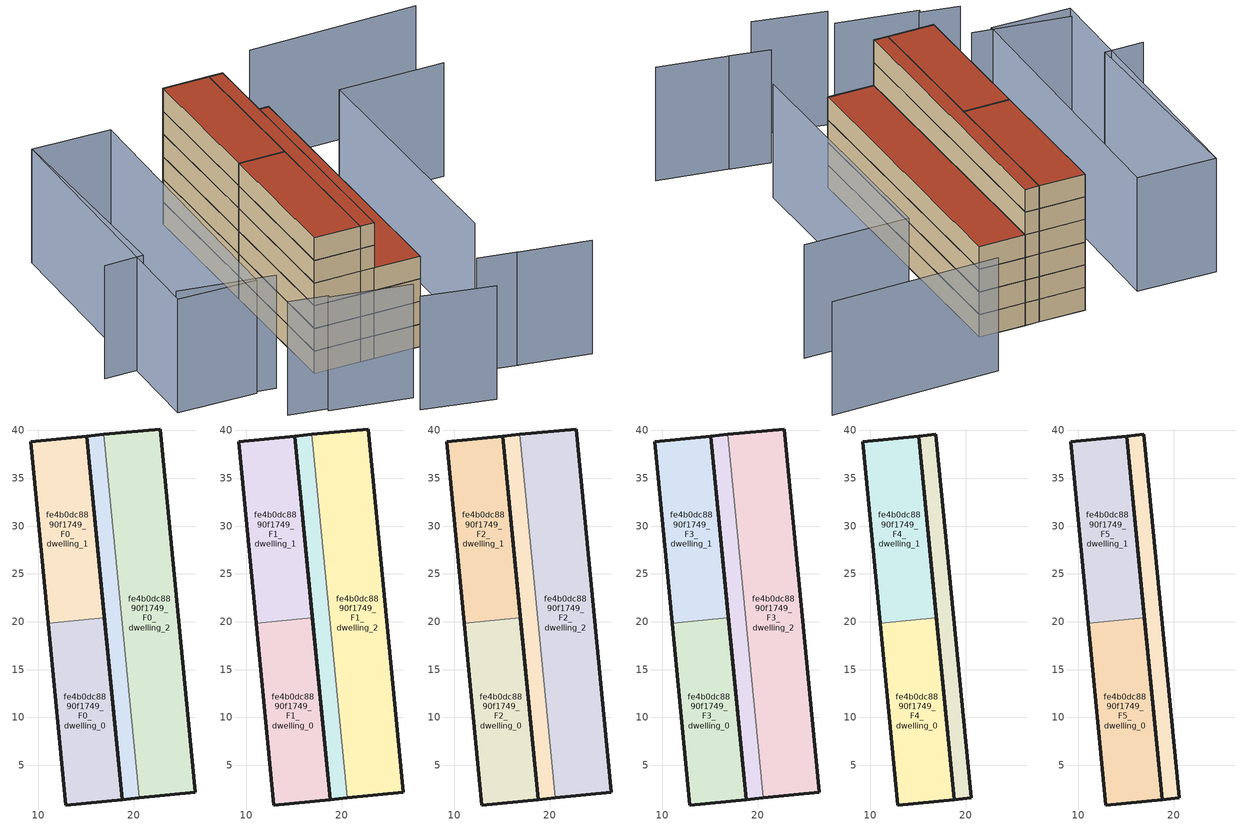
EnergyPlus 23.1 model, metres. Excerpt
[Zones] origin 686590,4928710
fe4b0dc8890f1749_F0_dwelling_0
 floor ground (EU_floor_Construction): 18.77,1.41 16.94,20.4 11.06,19.84 12.9,0.84 z0
 wall outside (EU_wall_Construction): 16.94,20.4 18.77,1.41 12.9,0.84 11.06,19.84 z0:3
 wall to fe4b0dc8890f1749_F0_dwelling_1 (EU_wall_Construction): 11.06,19.84 16.94,20.4 z0:3
fe4b0dc8890f1749_F0_dwelling_1
 floor ground (EU_floor_Construction): 16.94,20.4 15.1,39.4 9.23,38.83 11.06,19.84 z0
 wall outside (EU_wall_Construction): 11.06,19.84 9.23,38.83 15.1,39.4 16.94,20.4 z0:3
fe4b0dc8890f1749_F0_dwelling_2
 floor ground (EU_floor_Construction): 26.44,2.15 22.77,40.14 16.89,39.57 20.56,1.58 z0
 wall outside (EU_wall_Construction): 16.89,39.57 22.77,40.14 26.44,2.15 20.56,1.58 z0:3
 wall to fe4b0dc8890f1749_F0_circulation (EU_wall_Construction): 20.56,1.58 16.89,39.57 z0:3
fe4b0dc8890f1749_F0_circulation
 floor ground (EU_floor_Construction): 20.56,1.58 16.89,39.57 15.1,39.4 18.77,1.41 z0
 wall outside (EU_wall_Construction): 20.56,1.58 18.77,1.41 15.1,39.4 16.89,39.57 z0:3
fe4b0dc8890f1749_F1_dwelling_0
 floor to fe4b0dc8890f1749_F0_dwelling_0 (EU_floor_Construction): 18.77,1.41 16.94,20.4 11.06,19.84 12.9,0.84 z3
 wall outside (EU_wall_Construction): 16.94,20.4 18.77,1.41 12.9,0.84 11.06,19.84 z3:6
 wall to fe4b0dc8890f1749_F1_dwelling_1 (EU_wall_Construction): 11.06,19.84 16.94,20.4 z3:6
fe4b0dc8890f1749_F1_dwelling_1
 floor to fe4b0dc8890f1749_F0_dwelling_1 (EU_floor_Construction): 16.94,20.4 15.1,39.4 9.23,38.83 11.06,19.84 z3
 wall outside (EU_wall_Construction): 11.06,19.84 9.23,38.83 15.1,39.4 16.94,20.4 z3:6
fe4b0dc8890f1749_F1_dwelling_2
 floor to fe4b0dc8890f1749_F0_dwelling_2 (EU_floor_Construction): 26.44,2.15 22.77,40.14 16.89,39.57 20.56,1.58 z3
 wall outside (EU_wall_Construction): 16.89,39.57 22.77,40.14 26.44,2.15 20.56,1.58 z3:6
 wall to fe4b0dc8890f1749_F1_circulation (EU_wall_Construction): 20.56,1.58 16.89,39.57 z3:6
fe4b0dc8890f1749_F1_circulation
 floor to fe4b0dc8890f1749_F0_circulation (EU_floor_Construction): 20.56,1.58 16.89,39.57 15.1,39.4 18.77,1.41 z3
 wall outside (EU_wall_Construction): 20.56,1.58 18.77,1.41 15.1,39.4 16.89,39.57 z3:6
fe4b0dc8890f1749_F2_dwelling_0
 floor to fe4b0dc8890f1749_F1_dwelling_0 (EU_floor_Construction): 18.77,1.41 16.94,20.4 11.06,19.84 12.9,0.84 z6
 wall outside (EU_wall_Construction): 16.94,20.4 18.77,1.41 12.9,0.84 11.06,19.84 z6:9
 wall to fe4b0dc8890f1749_F2_dwelling_1 (EU_wall_Construction): 11.06,19.84 16.94,20.4 z6:9
fe4b0dc8890f1749_F2_dwelling_1
 floor to fe4b0dc8890f1749_F1_dwelling_1 (EU_floor_Construction): 16.94,20.4 15.1,39.4 9.23,38.83 11.06,19.84 z6
 wall outside (EU_wall_Construction): 11.06,19.84 9.23,38.83 15.1,39.4 16.94,20.4 z6:9
fe4b0dc8890f1749_F2_dwelling_2
 floor to fe4b0dc8890f1749_F1_dwelling_2 (EU_floor_Construction): 26.44,2.15 22.77,40.14 16.89,39.57 20.56,1.58 z6
 wall outside (EU_wall_Construction): 16.89,39.57 22.77,40.14 26.44,2.15 20.56,1.58 z6:9
 wall to fe4b0dc8890f1749_F2_circulation (EU_wall_Construction): 20.56,1.58 16.89,39.57 z6:9
fe4b0dc8890f1749_F2_circulation
 floor to fe4b0dc8890f1749_F1_circulation (EU_floor_Construction): 20.56,1.58 16.89,39.57 15.1,39.4 18.77,1.41 z6
 wall outside (EU_wall_Construction): 20.56,1.58 18.77,1.41 15.1,39.4 16.89,39.57 z6:9
fe4b0dc8890f1749_F3_dwelling_0
 floor to fe4b0dc8890f1749_F2_dwelling_0 (EU_floor_Construction): 18.77,1.41 16.94,20.4 11.06,19.84 12.9,0.84 z9
 wall outside (EU_wall_Construction): 16.94,20.4 18.77,1.41 12.9,0.84 11.06,19.84 z9:12
 wall to fe4b0dc8890f1749_F3_dwelling_1 (EU_wall_Construction): 11.06,19.84 16.94,20.4 z9:12
fe4b0dc8890f1749_F3_dwelling_1
 floor to fe4b0dc8890f1749_F2_dwelling_1 (EU_floor_Construction): 16.94,20.4 15.1,39.4 9.23,38.83 11.06,19.84 z9
 wall outside (EU_wall_Construction): 11.06,19.84 9.23,38.83 15.1,39.4 16.94,20.4 z9:12
fe4b0dc8890f1749_F3_dwelling_2
 floor to fe4b0dc8890f1749_F2_dwelling_2 (EU_floor_Construction): 26.44,2.15 22.77,40.14 16.89,39.57 20.56,1.58 z9
 wall outside (EU_wall_Construction): 16.89,39.57 22.77,40.14 26.44,2.15 20.56,1.58 z9:12
 wall to fe4b0dc8890f1749_F3_circulation (EU_wall_Construction): 20.56,1.58 16.89,39.57 z9:12
 roof outside (EU_roof_Construction): 22.77,40.14 26.44,2.15 20.56,1.58 16.89,39.57 z12
fe4b0dc8890f1749_F3_circulation
 floor to fe4b0dc8890f1749_F2_circulation (EU_floor_Construction): 20.56,1.58 16.89,39.57 15.1,39.4 18.77,1.41 z9
 wall outside (EU_wall_Construction): 20.56,1.58 18.77,1.41 15.1,39.4 16.89,39.57 z9:12
fe4b0dc8890f1749_F4_dwelling_0
 floor to fe4b0dc8890f1749_F3_dwelling_0 (EU_floor_Construction): 18.77,1.41 16.94,20.4 11.06,19.84 12.9,0.84 z12
 wall outside (EU_wall_Construction): 16.94,20.4 18.77,1.41 12.9,0.84 11.06,19.84 z12:15
 wall to fe4b0dc8890f1749_F4_dwelling_1 (EU_wall_Construction): 11.06,19.84 16.94,20.4 z12:15
fe4b0dc8890f1749_F4_dwelling_1
 floor to fe4b0dc8890f1749_F3_dwelling_1 (EU_floor_Construction): 16.94,20.4 15.1,39.4 9.23,38.83 11.06,19.84 z12
 wall outside (EU_wall_Construction): 11.06,19.84 9.23,38.83 15.1,39.4 16.94,20.4 z12:15
fe4b0dc8890f1749_F4_circulation
 floor to fe4b0dc8890f1749_F3_circulation (EU_floor_Construction): 20.56,1.58 16.89,39.57 15.1,39.4 18.77,1.41 z12
 wall outside (EU_wall_Construction): 20.56,1.58 18.77,1.41 15.1,39.4 16.89,39.57 20.56,1.58 z12:15
fe4b0dc8890f1749_F5_dwelling_0
 floor to fe4b0dc8890f1749_F4_dwelling_0 (EU_floor_Construction): 18.77,1.41 16.94,20.4 11.06,19.84 12.9,0.84 z15
 wall outside (EU_wall_Construction): 16.94,20.4 18.77,1.41 12.9,0.84 11.06,19.84 z15:18
 wall to fe4b0dc8890f1749_F5_dwelling_1 (EU_wall_Construction): 11.06,19.84 16.94,20.4 z15:18
 roof outside (EU_roof_Construction): 16.94,20.4 18.77,1.41 12.9,0.84 11.06,19.84 z18
fe4b0dc8890f1749_F5_dwelling_1
 floor to fe4b0dc8890f1749_F4_dwelling_1 (EU_floor_Construction): 16.94,20.4 15.1,39.4 9.23,38.83 11.06,19.84 z15
 wall outside (EU_wall_Construction): 11.06,19.84 9.23,38.83 15.1,39.4 16.94,20.4 z15:18
 roof outside (EU_roof_Construction): 15.1,39.4 16.94,20.4 11.06,19.84 9.23,38.83 z18
fe4b0dc8890f1749_F5_circulation
 floor to fe4b0dc8890f1749_F4_circulation (EU_floor_Construction): 20.56,1.58 16.89,39.57 15.1,39.4 18.77,1.41 z15
 wall outside (EU_wall_Construction): 20.56,1.58 18.77,1.41 15.1,39.4 16.89,39.57 20.56,1.58 z15:18
 roof outside (EU_roof_Construction): 16.89,39.57 20.56,1.58 18.77,1.41 15.1,39.4 z18
shading: 21.17,-11.17 30.2,-12.16 / 35.2,-5.87 44.13,-6.53 / 11.31,-7.5 21.41,-8.34 / 30.35,-5.43 35.39,-5.85 / 6.63,-6.7 11.5,-7.15 / -4.35,0.14 7.64,-0.63 / 33.05,1.97 29.78,35.9 / 29.78,35.9 43.15,37.19 / -7.84,35.88 -4.9,9.12 / -4.9,9.12 -9.82,8.58 / 44.89,50.35 23.55,48 / 2.09,36.98 5.14,-0.84 / 5.14,-0.84 -4.86,-1.64 / -4.86,-1.64 -7.9,36.18 / -7.9,36.18 2.09,36.98 z0:15
[Building]
EU S2 Campaign: North Axis=0; Terrain=City; Solar Distribution=FullExterior
[Site:Location]
Bologna: Latitude=44.5; Longitude=11.25; Time Zone=1; Elevation=37
[SizingPeriod:WeatherFileDays]
AnnualSizingPeriod: Begin Month=1; Begin Day of Month=1; End Month=12; End Day of Month=31; Day of Week for Start Day=Monday; Use Weather File Daylight Saving Period=No; Use Weather File Rain and Snow Indicators=No
[MATERIAL]
EU_InternalMass_Material: Roughness=MediumRough; Thickness=0.1; Conductivity=1; Density=1800; Specific Heat=900; Thermal Absorptance=0.9; Solar Absorptance=0.7; Visible Absorptance=0.7
[MATERIAL:NOMASS] Roughness=MediumRough; Thermal Absorptance=0.9; Solar Absorptance=0.7; Visible Absorptance=0.7
Name | Thermal Resistance
EU_wall_NoMass | 0.905828
EU_roof_NoMass | 0.37593
EU_floor_NoMass | 0.67114
[CONSTRUCTION]
EU_wall_Construction: EU_wall_NoMass
EU_roof_Construction: EU_roof_NoMass
EU_floor_Construction: EU_floor_NoMass
EU_InternalMass_Construction: EU_InternalMass_Material
[ZONE] Type=1; Multiplier=1; Ceiling Height=autocalculate; Floor Area=autocalculate; Part of Total Floor Area=Yes
Name | Volume
fe4b0dc8890f1749_F0_dwelling_0; fe4b0dc8890f1749_F1_dwelling_0; fe4b0dc8890f1749_F2_dwelling_0; fe4b0dc8890f1749_F3_dwelling_0; fe4b0dc8890f1749_F4_dwelling_0; fe4b0dc8890f1749_F5_dwelling_0 | 337.934
fe4b0dc8890f1749_F0_dwelling_1; fe4b0dc8890f1749_F1_dwelling_1; fe4b0dc8890f1749_F2_dwelling_1; fe4b0dc8890f1749_F3_dwelling_1; fe4b0dc8890f1749_F4_dwelling_1; fe4b0dc8890f1749_F5_dwelling_1 | 337.933
fe4b0dc8890f1749_F0_dwelling_2; fe4b0dc8890f1749_F1_dwelling_2; fe4b0dc8890f1749_F2_dwelling_2; fe4b0dc8890f1749_F3_dwelling_2 | 675.866
fe4b0dc8890f1749_F0_circulation; fe4b0dc8890f1749_F1_circulation; fe4b0dc8890f1749_F2_circulation; fe4b0dc8890f1749_F3_circulation; fe4b0dc8890f1749_F4_circulation; fe4b0dc8890f1749_F5_circulation | 206.038
[INTERNALMASS] Construction=EU_InternalMass_Construction
Name | Zone or ZoneList | Surface Area
fe4b0dc8890f1749_F0_dwelling_0_EU_InternalMass | fe4b0dc8890f1749_F0_dwelling_0 | 112.641
fe4b0dc8890f1749_F0_dwelling_1_EU_InternalMass | fe4b0dc8890f1749_F0_dwelling_1 | 112.641
fe4b0dc8890f1749_F0_dwelling_2_EU_InternalMass | fe4b0dc8890f1749_F0_dwelling_2 | 225.282
fe4b0dc8890f1749_F1_dwelling_0_EU_InternalMass | fe4b0dc8890f1749_F1_dwelling_0 | 112.641
fe4b0dc8890f1749_F1_dwelling_1_EU_InternalMass | fe4b0dc8890f1749_F1_dwelling_1 | 112.641
fe4b0dc8890f1749_F1_dwelling_2_EU_InternalMass | fe4b0dc8890f1749_F1_dwelling_2 | 225.282
fe4b0dc8890f1749_F2_dwelling_0_EU_InternalMass | fe4b0dc8890f1749_F2_dwelling_0 | 112.641
fe4b0dc8890f1749_F2_dwelling_1_EU_InternalMass | fe4b0dc8890f1749_F2_dwelling_1 | 112.641
fe4b0dc8890f1749_F2_dwelling_2_EU_InternalMass | fe4b0dc8890f1749_F2_dwelling_2 | 225.282
fe4b0dc8890f1749_F3_dwelling_0_EU_InternalMass | fe4b0dc8890f1749_F3_dwelling_0 | 112.641
fe4b0dc8890f1749_F3_dwelling_1_EU_InternalMass | fe4b0dc8890f1749_F3_dwelling_1 | 112.641
fe4b0dc8890f1749_F3_dwelling_2_EU_InternalMass | fe4b0dc8890f1749_F3_dwelling_2 | 225.282
fe4b0dc8890f1749_F4_dwelling_0_EU_InternalMass | fe4b0dc8890f1749_F4_dwelling_0 | 236.267
fe4b0dc8890f1749_F4_dwelling_1_EU_InternalMass | fe4b0dc8890f1749_F4_dwelling_1 | 236.267
fe4b0dc8890f1749_F5_dwelling_0_EU_InternalMass | fe4b0dc8890f1749_F5_dwelling_0 | 236.267
fe4b0dc8890f1749_F5_dwelling_1_EU_InternalMass | fe4b0dc8890f1749_F5_dwelling_1 | 236.267
[OTHEREQUIPMENT] Fuel Type=Electricity; Design Level Calculation Method=Watts/Area; Power per Zone Floor Area=1; Fraction Latent=0; Fraction Radiant=0; Fraction Lost=0; Carbon Dioxide Generation Rate=0; EndUse Subcategory=EU_Step8_InternalGains
Name | Zone or ZoneList or Space or SpaceList | Schedule
EU_Step8_InternalGain_fe4b0dc8890f1749_F0_dwelling_0_f000 | fe4b0dc8890f1749_F0_dwelling_0 | EU_Step8_GainSchedule_fe4b0dc8890f1749_F0_dwelling_0_f000
EU_Step8_InternalGain_fe4b0dc8890f1749_F0_dwelling_1_f000 | fe4b0dc8890f1749_F0_dwelling_1 | EU_Step8_GainSchedule_fe4b0dc8890f1749_F0_dwelling_1_f000
EU_Step8_InternalGain_fe4b0dc8890f1749_F0_dwelling_2_f000 | fe4b0dc8890f1749_F0_dwelling_2 | EU_Step8_GainSchedule_fe4b0dc8890f1749_F0_dwelling_2_f000
EU_Step8_InternalGain_fe4b0dc8890f1749_F1_dwelling_0_f000 | fe4b0dc8890f1749_F1_dwelling_0 | EU_Step8_GainSchedule_fe4b0dc8890f1749_F1_dwelling_0_f000
EU_Step8_InternalGain_fe4b0dc8890f1749_F1_dwelling_1_f000 | fe4b0dc8890f1749_F1_dwelling_1 | EU_Step8_GainSchedule_fe4b0dc8890f1749_F1_dwelling_1_f000
EU_Step8_InternalGain_fe4b0dc8890f1749_F1_dwelling_2_f000 | fe4b0dc8890f1749_F1_dwelling_2 | EU_Step8_GainSchedule_fe4b0dc8890f1749_F1_dwelling_2_f000
EU_Step8_InternalGain_fe4b0dc8890f1749_F2_dwelling_0_f000 | fe4b0dc8890f1749_F2_dwelling_0 | EU_Step8_GainSchedule_fe4b0dc8890f1749_F2_dwelling_0_f000
EU_Step8_InternalGain_fe4b0dc8890f1749_F2_dwelling_1_f000 | fe4b0dc8890f1749_F2_dwelling_1 | EU_Step8_GainSchedule_fe4b0dc8890f1749_F2_dwelling_1_f000
EU_Step8_InternalGain_fe4b0dc8890f1749_F2_dwelling_2_f000 | fe4b0dc8890f1749_F2_dwelling_2 | EU_Step8_GainSchedule_fe4b0dc8890f1749_F2_dwelling_2_f000
EU_Step8_InternalGain_fe4b0dc8890f1749_F3_dwelling_0_f000 | fe4b0dc8890f1749_F3_dwelling_0 | EU_Step8_GainSchedule_fe4b0dc8890f1749_F3_dwelling_0_f000
EU_Step8_InternalGain_fe4b0dc8890f1749_F3_dwelling_1_f000 | fe4b0dc8890f1749_F3_dwelling_1 | EU_Step8_GainSchedule_fe4b0dc8890f1749_F3_dwelling_1_f000
EU_Step8_InternalGain_fe4b0dc8890f1749_F3_dwelling_2_f000 | fe4b0dc8890f1749_F3_dwelling_2 | EU_Step8_GainSchedule_fe4b0dc8890f1749_F3_dwelling_2_f000
EU_Step8_InternalGain_fe4b0dc8890f1749_F4_dwelling_0_f000 | fe4b0dc8890f1749_F4_dwelling_0 | EU_Step8_GainSchedule_fe4b0dc8890f1749_F4_dwelling_0_f000
EU_Step8_InternalGain_fe4b0dc8890f1749_F4_dwelling_1_f000 | fe4b0dc8890f1749_F4_dwelling_1 | EU_Step8_GainSchedule_fe4b0dc8890f1749_F4_dwelling_1_f000
EU_Step8_InternalGain_fe4b0dc8890f1749_F5_dwelling_0_f000 | fe4b0dc8890f1749_F5_dwelling_0 | EU_Step8_GainSchedule_fe4b0dc8890f1749_F5_dwelling_0_f000
EU_Step8_InternalGain_fe4b0dc8890f1749_F5_dwelling_1_f000 | fe4b0dc8890f1749_F5_dwelling_1 | EU_Step8_GainSchedule_fe4b0dc8890f1749_F5_dwelling_1_f000
[ZONEINFILTRATION:DESIGNFLOWRATE] Schedule=EU_AlwaysOn; Design Flow Rate Calculation Method=Flow/Area; Flow Rate per Floor Area=0.0005; Constant Term Coefficient=1; Temperature Term Coefficient=0; Velocity Term Coefficient=0; Velocity Squared Term Coefficient=0
Name | Zone or ZoneList or Space or SpaceList
EU_Circulation_Infiltration_fe4b0dc8890f1749_F0_circulation | fe4b0dc8890f1749_F0_circulation
EU_Circulation_Infiltration_fe4b0dc8890f1749_F1_circulation | fe4b0dc8890f1749_F1_circulation
EU_Circulation_Infiltration_fe4b0dc8890f1749_F2_circulation | fe4b0dc8890f1749_F2_circulation
EU_Circulation_Infiltration_fe4b0dc8890f1749_F3_circulation | fe4b0dc8890f1749_F3_circulation
EU_Circulation_Infiltration_fe4b0dc8890f1749_F4_circulation | fe4b0dc8890f1749_F4_circulation
EU_Circulation_Infiltration_fe4b0dc8890f1749_F5_circulation | fe4b0dc8890f1749_F5_circulation
[ZONEVENTILATION:DESIGNFLOWRATE] Schedule=EU_AlwaysOn; Design Flow Rate Calculation Method=AirChanges/Hour; Air Changes per Hour=0.73129; Ventilation Type=Natural; Fan Pressure Rise=0; Fan Total Efficiency=1; Constant Term Coefficient=1; Temperature Term Coefficient=0; Velocity Term Coefficient=0; Velocity Squared Term Coefficient=0; Minimum Indoor Temperature=-100; Maximum Indoor Temperature=100; Delta Temperature=-100; Minimum Outdoor Temperature=-100; Maximum Outdoor Temperature=100; Maximum Wind Speed=40
Name | Zone or ZoneList or Space or SpaceList
EU_ConstantAir_fe4b0dc8890f1749_F0_dwelling_0 | fe4b0dc8890f1749_F0_dwelling_0
EU_ConstantAir_fe4b0dc8890f1749_F0_dwelling_1 | fe4b0dc8890f1749_F0_dwelling_1
EU_ConstantAir_fe4b0dc8890f1749_F0_dwelling_2 | fe4b0dc8890f1749_F0_dwelling_2
EU_ConstantAir_fe4b0dc8890f1749_F1_dwelling_0 | fe4b0dc8890f1749_F1_dwelling_0
EU_ConstantAir_fe4b0dc8890f1749_F1_dwelling_1 | fe4b0dc8890f1749_F1_dwelling_1
EU_ConstantAir_fe4b0dc8890f1749_F1_dwelling_2 | fe4b0dc8890f1749_F1_dwelling_2
EU_ConstantAir_fe4b0dc8890f1749_F2_dwelling_0 | fe4b0dc8890f1749_F2_dwelling_0
EU_ConstantAir_fe4b0dc8890f1749_F2_dwelling_1 | fe4b0dc8890f1749_F2_dwelling_1
EU_ConstantAir_fe4b0dc8890f1749_F2_dwelling_2 | fe4b0dc8890f1749_F2_dwelling_2
EU_ConstantAir_fe4b0dc8890f1749_F3_dwelling_0 | fe4b0dc8890f1749_F3_dwelling_0
EU_ConstantAir_fe4b0dc8890f1749_F3_dwelling_1 | fe4b0dc8890f1749_F3_dwelling_1
EU_ConstantAir_fe4b0dc8890f1749_F3_dwelling_2 | fe4b0dc8890f1749_F3_dwelling_2
EU_ConstantAir_fe4b0dc8890f1749_F4_dwelling_0 | fe4b0dc8890f1749_F4_dwelling_0
EU_ConstantAir_fe4b0dc8890f1749_F4_dwelling_1 | fe4b0dc8890f1749_F4_dwelling_1
EU_ConstantAir_fe4b0dc8890f1749_F5_dwelling_0 | fe4b0dc8890f1749_F5_dwelling_0
EU_ConstantAir_fe4b0dc8890f1749_F5_dwelling_1 | fe4b0dc8890f1749_F5_dwelling_1
[HVACTEMPLATE:THERMOSTAT] Constant Heating Setpoint=20; Constant Cooling Setpoint=50
EU_HeatOnly_fe4b0dc8890f1749_F0_dwelling_0; EU_HeatOnly_fe4b0dc8890f1749_F0_dwelling_1; EU_HeatOnly_fe4b0dc8890f1749_F0_dwelling_2; EU_HeatOnly_fe4b0dc8890f1749_F1_dwelling_0; EU_HeatOnly_fe4b0dc8890f1749_F1_dwelling_1; EU_HeatOnly_fe4b0dc8890f1749_F1_dwelling_2; EU_HeatOnly_fe4b0dc8890f1749_F2_dwelling_0; EU_HeatOnly_fe4b0dc8890f1749_F2_dwelling_1; EU_HeatOnly_fe4b0dc8890f1749_F2_dwelling_2; EU_HeatOnly_fe4b0dc8890f1749_F3_dwelling_0; EU_HeatOnly_fe4b0dc8890f1749_F3_dwelling_1; EU_HeatOnly_fe4b0dc8890f1749_F3_dwelling_2; EU_HeatOnly_fe4b0dc8890f1749_F4_dwelling_0; EU_HeatOnly_fe4b0dc8890f1749_F4_dwelling_1; EU_HeatOnly_fe4b0dc8890f1749_F5_dwelling_0; EU_HeatOnly_fe4b0dc8890f1749_F5_dwelling_1
[HVACTEMPLATE:ZONE:IDEALLOADSAIRSYSTEM] System Availability Schedule=EU_AlwaysOn; Maximum Heating Supply Air Temperature=50; Minimum Cooling Supply Air Temperature=13; Maximum Heating Supply Air Humidity Ratio=0.0156; Minimum Cooling Supply Air Humidity Ratio=0.0077; Heating Limit=NoLimit; Cooling Limit=NoLimit; Heating Availability Schedule=EU_AlwaysOn; Cooling Availability Schedule=EU_CoolingOff; Dehumidification Control Type=ConstantSensibleHeatRatio; Cooling Sensible Heat Ratio=0.7; Dehumidification Setpoint=60; Humidification Control Type=None; Humidification Setpoint=30; Outdoor Air Method=None; Outdoor Air Flow Rate per Person=0.00944; Outdoor Air Flow Rate per Zone Floor Area=0; Outdoor Air Flow Rate per Zone=0; Demand Controlled Ventilation Type=None; Outdoor Air Economizer Type=NoEconomizer; Heat Recovery Type=None; Sensible Heat Recovery Effectiveness=0.7; Latent Heat Recovery Effectiveness=0.65
Name | Template Thermostat
fe4b0dc8890f1749_F0_dwelling_0 | EU_HeatOnly_fe4b0dc8890f1749_F0_dwelling_0
fe4b0dc8890f1749_F0_dwelling_1 | EU_HeatOnly_fe4b0dc8890f1749_F0_dwelling_1
fe4b0dc8890f1749_F0_dwelling_2 | EU_HeatOnly_fe4b0dc8890f1749_F0_dwelling_2
fe4b0dc8890f1749_F1_dwelling_0 | EU_HeatOnly_fe4b0dc8890f1749_F1_dwelling_0
fe4b0dc8890f1749_F1_dwelling_1 | EU_HeatOnly_fe4b0dc8890f1749_F1_dwelling_1
fe4b0dc8890f1749_F1_dwelling_2 | EU_HeatOnly_fe4b0dc8890f1749_F1_dwelling_2
fe4b0dc8890f1749_F2_dwelling_0 | EU_HeatOnly_fe4b0dc8890f1749_F2_dwelling_0
fe4b0dc8890f1749_F2_dwelling_1 | EU_HeatOnly_fe4b0dc8890f1749_F2_dwelling_1
fe4b0dc8890f1749_F2_dwelling_2 | EU_HeatOnly_fe4b0dc8890f1749_F2_dwelling_2
fe4b0dc8890f1749_F3_dwelling_0 | EU_HeatOnly_fe4b0dc8890f1749_F3_dwelling_0
fe4b0dc8890f1749_F3_dwelling_1 | EU_HeatOnly_fe4b0dc8890f1749_F3_dwelling_1
fe4b0dc8890f1749_F3_dwelling_2 | EU_HeatOnly_fe4b0dc8890f1749_F3_dwelling_2
fe4b0dc8890f1749_F4_dwelling_0 | EU_HeatOnly_fe4b0dc8890f1749_F4_dwelling_0
fe4b0dc8890f1749_F4_dwelling_1 | EU_HeatOnly_fe4b0dc8890f1749_F4_dwelling_1
fe4b0dc8890f1749_F5_dwelling_0 | EU_HeatOnly_fe4b0dc8890f1749_F5_dwelling_0
fe4b0dc8890f1749_F5_dwelling_1 | EU_HeatOnly_fe4b0dc8890f1749_F5_dwelling_1
[SIZING:ZONE] Zone Cooling Design Supply Air Temperature Input Method=SupplyAirTemperature; Zone Cooling Design Supply Air Temperature=13; Zone Heating Design Supply Air Temperature Input Method=SupplyAirTemperature; Zone Heating Design Supply Air Temperature=50; Zone Cooling Design Supply Air Humidity Ratio=0.008; Zone Heating Design Supply Air Humidity Ratio=0.008; Cooling Design Air Flow Method=DesignDay; Cooling Design Air Flow Rate=0; Cooling Minimum Air Flow per Zone Floor Area=0.000762; Cooling Minimum Air Flow=0; Cooling Minimum Air Flow Fraction=0.2; Heating Design Air Flow Method=DesignDay; Heating Design Air Flow Rate=0; Heating Maximum Air Flow per Zone Floor Area=0.002032; Heating Maximum Air Flow=0.141576; Heating Maximum Air Flow Fraction=0.3; Account for Dedicated Outdoor Air System=No; Dedicated Outdoor Air System Control Strategy=NeutralSupplyAir; Dedicated Outdoor Air Low Setpoint Temperature for Design=autosize; Dedicated Outdoor Air High Setpoint Temperature for Design=autosize; Zone Load Sizing Method=Sensible Load Only No Latent Load; Zone Latent Cooling Design Supply Air Humidity Ratio Input Method=HumidityRatioDifference; Zone Cooling Design Supply Air Humidity Ratio Difference=0.005; Zone Latent Heating Design Supply Air Humidity Ratio Input Method=HumidityRatioDifference; Zone Humidification Design Supply Air Humidity Ratio Difference=0.005
fe4b0dc8890f1749_F0_dwelling_0; fe4b0dc8890f1749_F0_dwelling_1; fe4b0dc8890f1749_F0_dwelling_2; fe4b0dc8890f1749_F1_dwelling_0; fe4b0dc8890f1749_F1_dwelling_1; fe4b0dc8890f1749_F1_dwelling_2; fe4b0dc8890f1749_F2_dwelling_0; fe4b0dc8890f1749_F2_dwelling_1; fe4b0dc8890f1749_F2_dwelling_2; fe4b0dc8890f1749_F3_dwelling_0; fe4b0dc8890f1749_F3_dwelling_1; fe4b0dc8890f1749_F3_dwelling_2; fe4b0dc8890f1749_F4_dwelling_0; fe4b0dc8890f1749_F4_dwelling_1; fe4b0dc8890f1749_F5_dwelling_0; fe4b0dc8890f1749_F5_dwelling_1
[SCHEDULE:CONSTANT]
Name | Hourly Value
EU_AlwaysOn | 1
EU_CoolingOff | 0
[SCHEDULE:FILE] Column Number=1; Rows to Skip at Top=0; Number of Hours of Data=8760; Column Separator=Comma; Interpolate to Timestep=No; Minutes per Item=60; Adjust Schedule for Daylight Savings=Yes
Name | File
EU_Step8_GainSchedule_fe4b0dc8890f1749_F0_dwelling_0_f000 | ../../schedules/fe4b0dc8890f1749/fe4b0dc8890f1749_F0_dwelling_0_f000_gain.csv
EU_Step8_GainSchedule_fe4b0dc8890f1749_F0_dwelling_1_f000 | ../../schedules/fe4b0dc8890f1749/fe4b0dc8890f1749_F0_dwelling_1_f000_gain.csv
EU_Step8_GainSchedule_fe4b0dc8890f1749_F0_dwelling_2_f000 | ../../schedules/fe4b0dc8890f1749/fe4b0dc8890f1749_F0_dwelling_2_f000_gain.csv
EU_Step8_GainSchedule_fe4b0dc8890f1749_F1_dwelling_0_f000 | ../../schedules/fe4b0dc8890f1749/fe4b0dc8890f1749_F1_dwelling_0_f000_gain.csv
EU_Step8_GainSchedule_fe4b0dc8890f1749_F1_dwelling_1_f000 | ../../schedules/fe4b0dc8890f1749/fe4b0dc8890f1749_F1_dwelling_1_f000_gain.csv
EU_Step8_GainSchedule_fe4b0dc8890f1749_F1_dwelling_2_f000 | ../../schedules/fe4b0dc8890f1749/fe4b0dc8890f1749_F1_dwelling_2_f000_gain.csv
EU_Step8_GainSchedule_fe4b0dc8890f1749_F2_dwelling_0_f000 | ../../schedules/fe4b0dc8890f1749/fe4b0dc8890f1749_F2_dwelling_0_f000_gain.csv
EU_Step8_GainSchedule_fe4b0dc8890f1749_F2_dwelling_1_f000 | ../../schedules/fe4b0dc8890f1749/fe4b0dc8890f1749_F2_dwelling_1_f000_gain.csv
EU_Step8_GainSchedule_fe4b0dc8890f1749_F2_dwelling_2_f000 | ../../schedules/fe4b0dc8890f1749/fe4b0dc8890f1749_F2_dwelling_2_f000_gain.csv
EU_Step8_GainSchedule_fe4b0dc8890f1749_F3_dwelling_0_f000 | ../../schedules/fe4b0dc8890f1749/fe4b0dc8890f1749_F3_dwelling_0_f000_gain.csv
EU_Step8_GainSchedule_fe4b0dc8890f1749_F3_dwelling_1_f000 | ../../schedules/fe4b0dc8890f1749/fe4b0dc8890f1749_F3_dwelling_1_f000_gain.csv
EU_Step8_GainSchedule_fe4b0dc8890f1749_F3_dwelling_2_f000 | ../../schedules/fe4b0dc8890f1749/fe4b0dc8890f1749_F3_dwelling_2_f000_gain.csv
EU_Step8_GainSchedule_fe4b0dc8890f1749_F4_dwelling_0_f000 | ../../schedules/fe4b0dc8890f1749/fe4b0dc8890f1749_F4_dwelling_0_f000_gain.csv
EU_Step8_GainSchedule_fe4b0dc8890f1749_F4_dwelling_1_f000 | ../../schedules/fe4b0dc8890f1749/fe4b0dc8890f1749_F4_dwelling_1_f000_gain.csv
EU_Step8_GainSchedule_fe4b0dc8890f1749_F5_dwelling_0_f000 | ../../schedules/fe4b0dc8890f1749/fe4b0dc8890f1749_F5_dwelling_0_f000_gain.csv
EU_Step8_GainSchedule_fe4b0dc8890f1749_F5_dwelling_1_f000 | ../../schedules/fe4b0dc8890f1749/fe4b0dc8890f1749_F5_dwelling_1_f000_gain.csv
